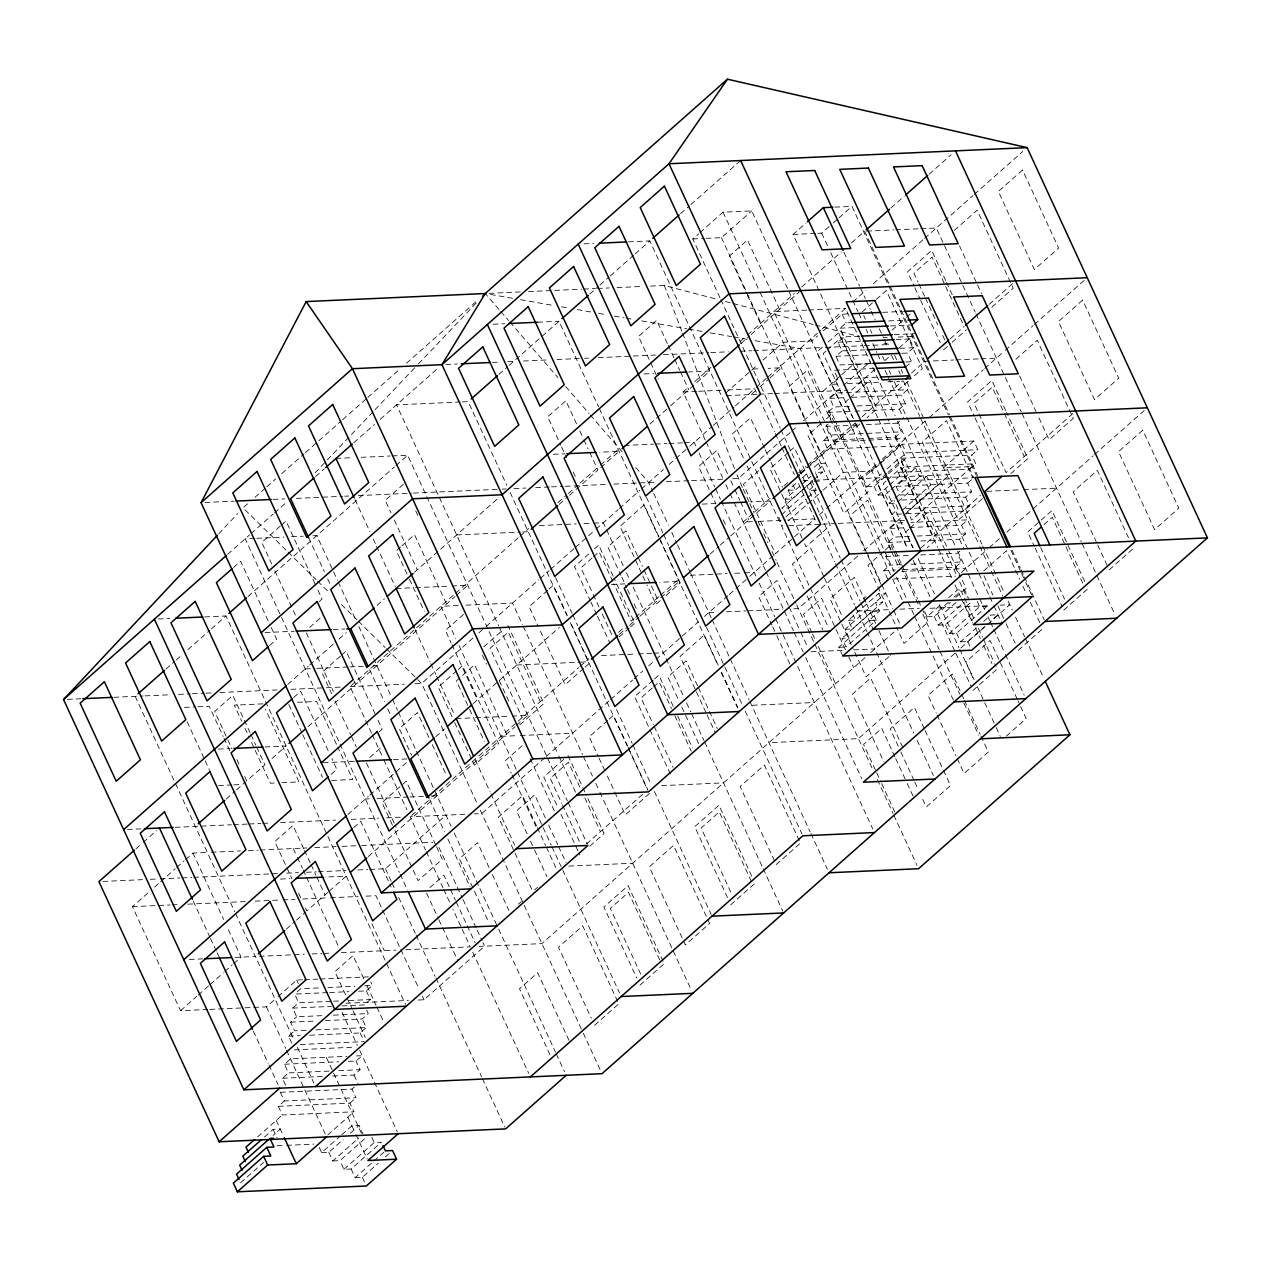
<?xml version="1.0" encoding="UTF-8"?>
<svg xmlns="http://www.w3.org/2000/svg" width="1271" height="1271" viewBox="0 0 1271 1271"><rect width="100%" height="100%" fill="white"/><g stroke="black" fill="none" stroke-linecap="round" stroke-linejoin="round"><path stroke-width="0.75" stroke-dasharray="5 3.75" d="M218.755 533.788L237.661 513.611M315.097 472.812L325.98 461.341M327.346 459.895L373.626 411.137M374.993 409.707L417.174 365.238M418.54 363.808L477.07 302.133M247.511 503.904L243.047 507.844L286.658 550.708M254.947 497.326L265.337 488.128M266.831 486.809L275.743 478.913M281.685 473.654L303.976 453.938M305.453 452.619L317.337 442.101M318.83 440.783L341.121 421.066M342.598 419.748L366.382 398.713M367.859 397.394L400.54 368.463M406.498 363.204L476.323 301.402M227.604 554.378L249.577 534.932M251.054 533.629L273.011 514.183M274.488 512.896L286.197 502.522M315.494 476.593L324.28 468.808M353.719 442.769L374.405 424.466M380.315 419.239L439.035 367.271M233.483 567.501L240.6 561.194L270.103 625.062M280.319 526.051L261.794 542.447L271.629 563.736M281.733 524.796L286.007 521.015L316.336 586.646M165.929 669.118L174.731 661.333M176.192 660.046L182.055 654.851M187.901 649.672L209.874 630.225M211.351 628.923L226 615.958L405.481 1004.424M247.972 596.528L394.455 466.886M395.916 465.599L407.626 455.225L546.784 756.372M498.931 374.421L507.733 366.636M509.194 365.349L559.002 321.277L598.514 406.799M589.76 294.046L598.546 286.261M600.007 284.974L608.793 277.189M610.271 275.902L633.705 255.153M635.166 253.866L649.815 240.902L809.548 586.582M680.573 213.671L689.359 205.902M690.836 204.599L740.628 160.527M403.415 484.315L385.24 500.393L391.007 512.849M719.958 297.764L692.79 238.964L698.557 233.864M700.003 232.593L723.056 212.178L751.717 210.891L787.941 289.295M706.152 238.36L721.435 237.677L751.717 210.891M269.547 645.557L276.665 639.249L270.93 626.825M319.228 601.58L322.071 599.054L317.162 588.425M309.695 627.413L323.676 615.053M400.524 547.038L396.33 550.756L408.658 577.431M401.922 545.815L414.489 534.678L446.55 604.059M877.705 417.635L793.072 234.452L806.036 222.965M287.707 684.449L308.218 666.306M309.679 665.003L333.129 644.27M338.976 639.075L346.3 632.593M377.074 605.377L384.398 598.895M414.473 572.268L499.138 497.342M293.585 697.588L300.703 691.281L328.569 751.59M340.421 656.138L321.897 672.534L331.731 693.807M341.835 654.883L346.109 651.102L375.628 714.953M817.889 233.34L821.717 233.165L831.806 224.236M833.252 222.965L837.573 219.136M839.019 217.849L851.983 206.379L948.325 414.854M135.838 848.933L141.748 843.706M143.226 842.403L156.508 830.646M371.466 733.002L350.049 686.674L454.049 594.637M455.526 593.335L518.504 537.601M519.966 536.298L528.752 528.529M558.048 502.601L566.85 494.816M568.312 493.513L577.098 485.744M580.021 483.155L599.07 466.298M600.532 464.995L619.581 448.155M705.278 440.084L683.051 391.976L688.914 386.797M694.776 381.602L710.886 367.351M740.183 341.422L746.045 336.227M747.507 334.94L794.375 293.458M801.699 286.976L841.259 251.976M851.506 242.904L864.693 231.227L889.398 284.688M891.05 207.904L904.237 196.227M929.149 174.191L951.121 154.744M226.159 799.094L234.976 791.277M236.454 789.974L245.271 782.173M271.978 758.549L286.102 746.045L264.813 746.998M308.154 726.519L455.018 596.56M456.432 595.305L467.744 585.295L452.254 585.995M559.161 504.396L567.978 496.58M569.456 495.293L597.91 470.095L588.87 450.538M600.738 467.601L619.104 451.348L599.737 452.222M649.974 424.021L669.086 407.101M670.564 405.799L709.917 370.973L688.628 371.942M740.802 343.647L749.62 335.846M751.097 334.543L799.332 291.853M207.856 1009.492L180.514 1010.715L132.438 906.652L148.675 892.29M154.585 887.063L159.018 883.138M160.496 881.836L175.255 868.76M176.733 867.458L184.12 860.912M185.598 859.609L192.97 853.079L207.3 852.428M463.518 614.401L445.358 630.48L451.11 642.919M725.503 393.279L757.214 365.222M762.981 360.106L783.174 342.249L811.819 340.962L817.587 335.862M472.939 638.074L421.67 683.448L413.933 683.798M478.802 632.894L484.664 627.715M486.126 626.412L538.856 579.751M540.334 578.448L549.12 570.679M550.581 569.376L574.015 548.627M575.477 547.34L594.526 530.484M595.988 529.197L617.96 509.75M619.422 508.448L639.933 490.304M641.394 489.001L663.367 469.555M669.229 464.376L688.278 447.519M689.74 446.232L711.855 426.659M713.333 425.34L734.003 407.054M735.48 405.751L754.672 388.751L756.34 392.326M756.15 387.464L766.397 378.377M767.859 377.09L820.589 330.412M822.067 329.125L845.501 308.376L895.102 415.744M852.825 301.894L866.012 290.233M873.336 283.751L923.127 239.679M924.605 238.376L972.935 195.607M974.396 194.304L1022.742 151.535M751.272 394.55L758.485 388.163M759.915 386.892L768.574 379.235M770.019 377.964L781.538 367.748L768.177 368.352M823.354 330.762L842.085 314.175L847.9 313.905M331.08 774.373L336.767 769.32L331.858 758.692M379.33 731.667L382.174 729.141L376.438 716.717M859.53 336.18L844.055 336.879L840.036 328.204L846.105 322.85L853.842 322.5M456.797 670.691L438.288 687.087L453.858 720.784M458.227 669.436L462.501 665.654L498.566 743.694L474.353 765.126L472.701 761.583M483.695 646.891L502.22 630.511M547.626 590.316L529.101 606.712L538.126 626.222M549.04 589.061L553.314 585.28L567.247 615.434M588.759 553.918L574.508 566.532L590.078 600.23M594.463 548.881L598.736 545.084L613.48 577.018M822.401 347.158L816.697 352.194L849.473 423.148M828.088 342.121L840.909 330.762L876.974 408.817L866.997 417.635M862.103 312.015L874.925 300.671M876.355 299.4L886.316 290.582L922.381 368.622L913.833 376.2M954.346 230.385L977.145 210.208L1013.209 288.263L991.841 307.169M592.111 557.985L580.926 567.883L592.429 592.779M593.509 556.746L599.086 551.805L613.067 582.039M825.912 351.082L823.115 353.56L852.698 417.587M827.31 349.843L841.275 337.482L873.336 406.863M865.233 349.859L842.006 350.907L838.002 342.233L844.055 336.879M369.797 757.5L383.778 745.124M870.921 363.538L839.956 364.936L835.953 356.261L842.006 350.907M822.893 391.325L840.195 376.009M841.64 374.738L853.175 364.539L870.365 363.76M892.099 330.095L905.063 318.608M906.509 317.337L910.83 313.508M837.907 378.965L831.854 384.319L839.591 383.969M347.825 814.536L368.32 796.377M369.797 795.09L394.693 773.054M396.155 771.751L406.418 762.679M435.715 736.751L444.5 728.966M473.162 703.594L559.24 627.429M790.197 432.537L738.26 478.5L730.475 478.849M791.674 431.219L797.616 425.96M803.558 420.717L842.133 386.559M843.61 385.256L870.333 361.615M849.298 406.323L833.808 407.022L829.804 398.347L835.857 392.993L907.478 389.768L901.425 395.138L849.171 397.489M353.688 827.659L360.805 821.352L391.134 886.983M758.739 470.683L743.376 484.283L775.437 553.663L814.79 518.838L787.686 520.046M851.554 390.038L874.607 369.623M884.711 360.694L890.463 355.594M899.121 347.936L912.085 336.45L896.818 337.149M896.071 339.627L909.623 339.007L913.261 335.798M830.964 419.319L827.755 412.392L833.808 407.022M788.513 452.333L770.004 468.729L802.779 539.682M789.942 451.078L794.216 447.297L830.281 525.352L806.068 546.784L803.606 541.462M820.653 423.894L807.832 435.238L843.896 513.293L868.125 491.861L835.333 420.908M826.357 418.858L832.06 413.806L834.523 419.128M848.535 399.237L845.676 401.747L854.7 421.273M849.949 397.966L869.904 380.315L888.747 421.114M901.759 353.306L907.573 353.036L913.627 347.682L909.623 339.007M866.361 424.593L897.342 423.195L901.346 431.87L829.725 435.079L825.705 426.421L828.136 424.276M905.524 367.081L911.577 361.711L907.573 353.036M870.254 447.201L827.675 449.124L823.656 440.449L829.725 435.079M180.514 1010.715L196.767 996.353M198.228 995.034L208.571 985.899M210.049 984.58L223.346 972.823M224.824 971.521L232.196 964.975M233.673 963.672L241.061 957.142L226.969 926.638M411.566 815.505L431.346 797.997M432.744 796.758L477.451 757.198M478.913 755.895L578.559 667.72M580.037 666.417L588.854 658.616M618.58 632.307L624.156 627.366M634.086 618.58L631.147 621.185L613.893 583.818M635.564 617.277L659.093 596.464M660.555 595.162L679.667 578.241M753.052 513.309L743.154 522.063L756.706 521.444M754.466 512.054L769.94 498.359M783.985 485.919L789.863 480.724M798.681 472.907L806.036 466.409M807.514 465.107L855.161 422.925M862.151 416.745L902.744 380.823M911.561 373.023L924.795 361.314L953.838 360.011M950.184 338.849L964.149 326.488M989.14 304.357L1014.147 282.241M799.999 473.606L808.642 465.964M810.088 464.678L827.675 449.124M286.261 929.165L295.079 921.364M296.556 920.061L305.374 912.26M327.839 892.385L306.851 910.957L305.199 907.399M329.253 891.13L346.205 876.132L324.915 877.085M368.256 856.606L515.12 726.631M516.534 725.376L527.846 715.382L512.356 716.081M619.263 634.467L628.081 626.667M629.558 625.364L638.376 617.563M639.853 616.26L658.013 600.182L643.221 568.169M660.841 597.688L679.207 581.435L659.84 582.293M710.092 554.108L718.909 546.292M720.371 544.989L729.204 537.188M730.666 535.885L770.019 501.06L750.668 501.934M800.905 473.733L858.02 423.179M519.76 724.947L543.972 703.514L507.907 625.459M583.691 668.371L565.166 684.751L538.936 628.001M585.105 667.1L589.379 663.319L570.536 622.52M619.12 637.009L629.097 628.176M630.511 626.921L634.785 623.14L614.306 578.798M660.253 600.611L655.979 604.392L646.971 584.867M665.956 595.559L680.207 582.96L659.713 538.602M859.879 423.942L852.762 430.249L850.299 424.927M908.145 381.236L898.168 390.054L894.069 381.189M943.575 349.875L950.692 343.567M952.122 342.312L966.373 329.697M800.841 491.273L792.198 498.931L788.179 490.256L796.838 482.599M802.605 477.499L808.372 472.399M814.139 467.299L818.46 463.47L825.626 463.152L815.537 472.081M818.46 463.47L822.464 472.145L815.299 472.462L819.318 481.137L812.153 481.455L781.872 508.241L789.037 507.923L785.033 499.249L810.977 476.291M802.287 490.002L812.376 481.074M813.821 479.803L822.464 472.145M854.859 411.169L899.375 409.167L905.445 403.813L901.425 395.138M781.601 514.691L803.447 495.166M809.214 490.066L814.981 484.966M522.222 745.712L505.461 760.551L511.212 773.006M369.623 869.428L385.431 868.728L445.962 815.14M785.875 516.916L806.068 499.058M807.498 497.787L816.157 490.129L812.153 481.455M897.342 423.195L899.757 421.051M788.497 520.808L821.654 491.464M823.084 490.193L843.277 472.335L871.922 471.048L879.135 464.662M868.188 438.447L895.292 437.224L901.346 431.87M544.766 757.786L481.788 813.535L474.242 813.869M546.228 756.499L609.222 700.75M610.684 699.447L632.656 680.017M634.118 678.714L642.919 670.929M648.766 665.75L654.629 660.57M656.09 659.268L698.573 621.678M704.436 616.483L727.87 595.749M729.332 594.447L748.381 577.606M749.842 576.303L772.609 556.158M819.175 514.946L825.038 509.766M826.5 508.464L876.307 464.392M882.169 459.196L927.576 419.017M929.037 417.714L983.246 369.75M984.707 368.463L1003.74 351.606M1005.218 350.319L1033.037 325.678M1034.499 324.391L1085.768 279.016M814.568 480.216L862.961 478.039L881.709 461.452M883.154 460.181L899.296 445.899L895.292 437.224M244.985 1007.824L266.465 1006.854L276.554 997.926M277.999 996.655L296.731 980.068L302.546 979.798M880.565 463.391L902.203 444.246L973.824 441.037L977.828 449.712L971.775 455.066L900.154 458.291L904.158 466.95L975.778 463.74L971.775 455.066M862.961 478.039L866.981 486.714L881.391 473.956M887.158 468.856L897.247 459.927L904.412 459.609L908.415 468.268L915.581 467.95L919.584 476.625L926.75 476.307L930.753 484.982L901.917 510.497M297.112 991.952L300.75 988.743L320.101 987.869M900.154 458.291L906.207 452.921L977.828 449.712M563.736 759.327L543.797 776.978L557.731 807.133M607.729 720.403L589.204 736.783L598.228 756.309M609.159 719.132L613.432 715.351L627.366 745.505M653.135 680.207L634.61 696.603L670.675 774.659M654.565 678.952L658.839 675.171L673.582 707.105M886.777 473.448L876.799 482.281L907.129 547.912M888.191 472.192L901.012 460.849L937.077 538.888L927.115 547.722M1015.879 359.2L1037.247 340.294L1068.387 407.689M866.981 486.714L874.13 486.396L905.969 458.37L889.573 422.893M652.214 688.072L641.029 697.954L653.358 724.645M653.612 686.833L659.204 681.892L671.533 708.567M886.014 481.169L883.218 483.631L912.8 547.674M887.412 479.93L901.377 467.553L933.438 536.934M321.817 1015.672L296.651 1016.8L292.648 1008.125L298.701 1002.771L331.604 1001.294M898.104 472.319L969.725 469.094L973.729 477.769L902.108 480.978L898.104 472.319L904.158 466.95M429.916 887.571L443.881 875.211L449.632 887.666M874.13 486.396L878.15 495.07L888.238 486.142M889.684 484.855L908.415 468.268M878.15 495.07L885.299 494.737L889.636 490.924M891.066 489.637L915.581 467.95M306.216 1030.304L294.602 1030.829L290.598 1022.154L296.651 1016.8M896.055 486.348L967.676 483.123L971.68 491.798L900.059 495.023L896.055 486.348L902.108 480.978M885.299 494.737L889.319 503.411L919.584 476.625M291.758 1043.126L288.549 1036.183L294.602 1030.829M897.914 501.823L926.75 476.307M973.824 441.037L943.543 467.823L972.204 466.536L911.657 520.109L907.653 511.45L937.919 484.648M358.581 991.221L366.318 990.872L372.371 985.518L370.767 982.054M857.718 556.047L798.363 608.571L790.578 608.92M863.66 550.788L902.235 516.646M903.729 515.327L949.723 474.623L860.197 478.643M329.11 1071.088L288.453 1072.915L284.45 1064.24L290.503 1058.886L347.047 1056.344M909.401 536.41L893.91 537.109L889.907 528.434L895.96 523.08L903.506 522.731M366.318 990.872L370.322 999.546L364.269 1004.9L341.041 1005.949M969.725 469.094L975.778 463.74M285.61 1085.212L282.4 1078.269L288.453 1072.915M891.066 549.406L887.857 542.463L893.91 537.109M883.615 551.455L867.95 565.325L876.958 584.835M885.045 550.2L892.163 543.893L894.625 549.215M908.638 529.308L905.778 531.834L913.166 547.801M910.052 528.053L930.007 510.402L948.039 549.422M325.44 1020.581L362.219 1018.929L368.272 1013.575L366.668 1010.111M967.676 483.123L972.522 478.833M280.351 1092.313L351.988 1089.088L355.991 1097.763L284.37 1100.972L280.351 1092.313L282.782 1090.168M901.441 564.642L889.827 565.166L885.808 556.491L888.238 554.347M309.838 1035.23L360.17 1032.958L366.223 1027.603L362.219 1018.929M901.743 500.027L965.626 497.152L971.68 491.798M278.317 1106.342L349.938 1103.117L353.942 1111.791L282.321 1115.001L278.317 1106.342L284.37 1100.972M887.778 579.195L883.774 570.52L889.827 565.166M518.441 904.189L521.38 901.6M534.614 889.875L537.554 887.285M586.471 843.992L643.078 793.898M863.2 599.086L866.139 596.48M920.855 548.071L980.497 495.293M1072.772 413.615L1006.092 472.637L974.031 403.257L992.206 387.194L1024.251 456.559M965.626 497.152L969.63 505.826L963.577 511.18L903.57 513.881M257.52 1136.957L282.321 1115.001M589.839 846.2L604.075 833.585L586.042 794.566M649.481 793.406L625.268 814.838L606.426 774.039M982.483 498.709L958.27 520.141L922.206 442.086L946.434 420.653L972.649 477.419M1010.81 473.654L1027.905 458.529L1006.584 412.408M264.463 1137.021L273.106 1129.363L280.271 1129.045L273.058 1135.416M878.563 593.541L882.567 602.216L852.301 629.018L848.297 620.343L878.563 593.541L885.728 593.223L845.136 629.336L849.139 638.01L841.974 638.328L845.993 647.003L876.259 620.216L872.256 611.542L841.974 638.328M418.175 1000.039L424.037 999.769L484.585 946.18L482.932 942.605M348.333 1061.364L356.071 1061.031L362.14 1055.661L356.484 1055.915M909.273 527.56L961.543 525.209L967.596 519.855L911.037 522.397M332.732 1076.013L354.037 1075.059L360.09 1069.689L356.071 1061.031M920.776 540.985L959.494 539.238L965.547 533.884L961.543 525.209M842.832 655.995L838.828 647.32L879.421 611.208L875.401 602.549L882.567 602.216M240.537 1182.808L263.59 1162.393M351.988 1089.088L354.402 1086.943M920.665 554.934L957.444 553.266L959.859 551.121M349.938 1103.117L355.991 1097.763M903.125 569.646L955.395 567.295L961.448 561.941L957.444 553.266M864.995 657.663L541.891 943.606L479.215 946.434M870.651 652.659L895.404 630.766M961.321 572.427L987.678 549.104M989.14 547.801L999.403 538.729M1006.727 532.247L1031.623 510.211M1033.085 508.908L1093.139 455.765M1094.617 454.462L1144.408 410.39M327.711 1135.003L353.942 1111.791M319.212 1147.411L321.627 1152.606L340.358 1136.02M341.804 1134.749L351.892 1125.82L359.058 1125.486L363.061 1134.161M924.668 611.589L927.083 616.8L941.493 604.043M948.706 597.656L957.349 589.998L964.514 589.68L968.518 598.355M948.309 602.279L936.902 612.352L954.934 651.388M953.997 597.227L961.13 590.92L974.237 619.311M983.738 570.917L1006.537 550.74L1014.735 568.471M321.627 1152.606L328.792 1152.289L343.202 1139.531M350.415 1133.144L359.058 1125.486M888.953 656.678L866.171 676.855L853.874 650.244M927.083 616.8L934.249 616.467L950.39 602.311M955.871 597.338L966.071 588.441L948.849 551.201M955.903 602.581L943.32 613.718L958.938 647.511M1043.92 524.685L1052.309 517.265L1084.354 586.646M328.792 1152.289L332.795 1160.963L358.74 1137.99M934.249 616.467L938.252 625.141L964.196 602.184M332.795 1160.963L339.961 1160.63L365.905 1137.672M938.252 625.141L945.417 624.824L971.362 601.866M343.964 1169.304L374.23 1142.518L381.395 1142.2L351.13 1168.986L343.964 1169.304L339.961 1160.63M945.417 624.824L949.421 633.498L979.687 606.712L986.852 606.378L989.251 611.589M949.421 633.498L956.586 633.18L986.852 606.378M351.13 1168.986L355.133 1177.661L372.435 1162.345M373.865 1161.074L383.969 1152.146M956.586 633.18L960.59 641.839L976.446 627.81M983.659 621.44L990.856 615.053L998.021 614.735L990.808 621.106M355.133 1177.661L362.299 1177.327L378.154 1163.299M385.351 1156.928L389.689 1153.099M960.59 641.839L967.755 641.521L985.057 626.206M954.918 653.294L858.465 738.658L768.939 742.677M960.86 648.035L986.089 625.713M987.567 624.395L1009.825 604.694L1000.102 605.139M594.558 1025.284L618.77 1003.852L582.706 925.812L558.493 947.245L591.285 1018.198M639.964 985.104L664.177 963.672L628.128 885.617L603.9 907.049L636.692 978.003M730.777 904.73L755.006 883.297M776.2 864.55L800.412 843.118L764.348 765.063L740.135 786.495L775.374 862.771M972.966 690.407L997.179 668.975L994.732 663.653M1018.373 650.228L1042.601 628.795M1063.779 610.032L1088.008 588.6M1109.202 569.853L1133.414 548.421M1006.235 736.179L1026.174 718.528L1017.976 700.798M834.793 207.141L851.983 206.379M583.993 243.857L593.668 243.428M628.525 241.855L649.815 240.902M692.79 238.964L704.245 238.455M793.072 234.452L815.982 233.419M866.631 231.147L893.735 229.924M895.658 229.844L918.901 228.796M920.824 228.701L936.314 228.017L975.175 312.11M489.176 293.347L520.649 291.933M528.529 291.567L581.657 289.184M583.627 289.089L595.432 288.565M597.402 288.469L609.206 287.945M617.071 287.596L642.649 286.436M650.53 286.086L664.304 285.467L717.765 299.479M493.18 324.232L504.794 323.708M537.697 322.23L559.002 321.277M806.783 310.124L773.864 311.602L894.085 571.759M808.721 310.045L845.501 308.376M882.741 312.348L902.108 311.474M888.683 320.928L906.112 320.149M840.036 328.204L855.526 327.505M890.367 325.948L911.672 324.979M894.387 334.607L915.676 333.653M887.269 337.578L883.44 337.736L879.325 328.839M838.002 342.233L861.23 341.184M445.835 364.507L457.449 363.983M492.29 362.41L500.043 362.06M507.78 361.711L513.579 361.457M523.445 361.012L549.072 359.852M556.952 359.502L582.579 358.358M584.549 358.263L588.505 358.088M598.355 357.644L655.518 355.07M663.414 354.72L708.741 352.671M710.727 352.591L728.458 351.797M740.072 351.273L751.685 350.748M753.624 350.653L823.449 347.523M825.387 347.428L862.374 345.76M864.312 345.68L889.621 344.536L883.885 343.043M900.075 348.302L913.627 347.682M835.953 356.261L866.917 354.879M905.778 361.981L911.577 361.711M644.095 373.944L653.787 373.499M752.893 369.051L760.535 368.701M955.776 359.915L979.004 358.867M980.942 358.787L996.416 358.088M874.559 368.463L833.903 370.29L837.112 377.233M845.644 378.615L876.625 377.233M847.344 383.635L880.247 382.142M887.984 381.793L899.614 381.284M460.436 401.986L396.552 404.861L438.543 495.738M462.374 401.906L468.173 401.636L506.875 485.395M683.051 391.976L696.603 391.373M698.542 391.277L725.646 390.054M727.584 389.975L754.672 388.751M726.44 395.662L757.087 394.28M759.009 394.201L772.561 393.581M774.5 393.502L847.725 390.213M829.804 398.347L847.233 397.569M857.035 405.989L905.445 403.813M827.755 412.392L852.92 411.248M825.705 426.421L858.624 424.927M336.005 458.45L353.433 457.655M361.171 457.306L390.213 456.003M392.151 455.924L407.626 455.225M624.442 445.47L653.485 444.167M655.423 444.072L667.037 443.547M668.975 443.468L682.511 442.864M684.449 442.769L694.141 442.34L695.777 445.899M823.656 440.449L866.25 438.527M553.282 454.303L564.896 453.779M833.983 441.688L866.886 440.211M868.824 440.116L905.603 438.463M872.192 447.122L899.296 445.899M204.965 502.474L234.15 501.171M273.074 499.424L284.752 498.899M296.397 498.375L342.868 496.278M344.806 496.198L348.667 496.024M358.343 495.579L411.502 493.196M413.472 493.1L500.218 489.208M502.188 489.113L506.128 488.938M514.008 488.588L525.844 488.048M535.695 487.603L549.501 486.984M551.471 486.888L563.291 486.364M565.277 486.269L606.14 484.442M613.877 484.092L656.503 482.17M666.242 481.741L689.597 480.676M691.551 480.597L722.691 479.199M802.954 480.74L812.63 480.311M788.179 490.256L795.344 489.939L792.945 484.728M816.157 490.129L808.992 490.447L840.226 558.048M785.033 499.249L792.198 498.931M702.275 504.11L715.827 503.491M986.836 491.305L1021.677 489.732M1023.616 489.653L1056.519 488.175M889.319 503.411L896.484 503.094M905.762 508.702L969.63 505.826M254.867 538.38L245.192 538.809L339.198 742.264M256.806 538.3L283.91 537.077M291.647 536.727L303.261 536.203M312.936 535.774L316.813 535.599L337.403 580.148M539.428 525.574L576.208 523.922M583.961 523.573L591.698 523.223M593.636 523.144L603.312 522.715L623.155 565.659M901.632 513.977L891.956 514.405L898.009 509.051L894.006 500.377M456.654 534.948L520.538 532.072M522.476 531.977L528.275 531.723M758.644 521.364L785.748 520.141M788.671 525.654L820.415 524.224M822.401 524.129L836.286 523.509M838.256 523.414L907.685 520.3M889.907 528.434L907.335 527.656M917.154 536.06L965.547 533.884M887.857 542.463L913.023 541.335M885.808 556.491L910.973 555.363M911.116 564.213L961.448 561.941M396.107 588.521L413.536 587.742M415.474 587.647L450.315 586.09M690.36 575.286L727.139 573.634M734.876 573.285L742.629 572.935M744.552 572.856L754.243 572.411M883.774 570.52L895.388 569.996M611.446 584.469L624.998 583.866M901.822 571.41L965.706 568.534M893.577 578.941L955.522 576.144M158.239 619.009L169.853 618.484M204.695 616.928L226 615.958M458.291 605.52L440.878 606.299L455.685 638.376M466.044 605.171L512.499 603.074L522.413 624.554M265.067 632.561L294.252 631.242M333.177 629.495L344.87 628.97M708.837 612.606L716.622 612.257M726.345 611.812L745.807 610.938M747.761 610.843L782.793 609.27M857.258 611.081L892.099 609.524M899.836 609.174L919.203 608.301M930.022 608.285L990.363 605.568M872.256 611.542L879.421 611.208M848.297 620.343L855.447 620.01L853.048 614.814M869.094 620.534L876.259 620.216M845.136 629.336L852.301 629.018M305.294 668.896L314.97 668.467M316.908 668.371L347.873 666.973M349.811 666.894L363.363 666.29M373.039 665.845L376.915 665.67M601.469 655.566L636.31 654.009M638.249 653.914L651.801 653.31M653.739 653.215L663.414 652.786M838.828 647.32L845.993 647.003M516.757 665.019L578.702 662.239M580.64 662.143L588.394 661.794M811.009 651.785L843.912 650.307M853.588 649.878L874.893 648.909L867.68 633.308M67.427 699.384L80.979 698.78M113.882 697.302L143.067 695.984M145.037 695.888L170.664 694.744M178.544 694.379L190.38 693.855M192.35 693.759L204.17 693.235M206.14 693.14L212.05 692.886M219.947 692.52L277.11 689.946M290.916 689.327L324.423 687.818M326.393 687.738L340.199 687.118M350.049 686.674L404.257 684.227M184.406 707.407L195.861 706.883M197.768 706.803L209.222 706.279L223.156 736.433M262.954 703.864L234.293 705.151L241.681 721.118M297.573 702.307L316.67 701.449L337.165 745.791M456.21 718.608L473.638 717.813M475.576 717.734L510.418 716.161M752.4 705.278L814.346 702.498M218.342 749.096L229.956 748.571M500.981 736.386L518.393 735.591M520.332 735.512L572.601 733.16M323.215 762.727L354.355 761.329M393.295 759.581L406.911 758.962M218.548 785.542L231.926 784.938M233.832 784.843L241.474 784.509M274.186 783.031L270.358 783.206L249.879 738.864M281.828 782.682L299.019 781.919L265.401 709.186M331.715 780.442L352.734 779.504L337.975 747.57M365.397 798.966L369.273 798.808M377.01 798.458L407.991 797.06M409.929 796.965L423.465 796.361M431.219 796.011L437.017 795.757M661.571 785.653L723.533 782.872M127.418 829.47L140.62 828.883M175.096 827.326L231.433 824.784M233.403 824.704L247.146 824.085M249.116 823.989L260.905 823.465M262.859 823.37L270.723 823.02M280.541 822.575L335.528 820.113M351.241 819.398L378.742 818.159M386.591 817.809L400.333 817.189M464.821 814.298L410.152 816.745L425.499 849.949M211.208 852.253L240.505 850.935M248.322 850.585L258.092 850.156M260.047 850.061L306.931 847.948M314.747 847.598L336.227 846.629M342.09 846.375L359.661 845.58M361.615 845.485L432.918 842.292M102.872 881.438L142.384 879.659M150.296 879.294L158.192 878.944M160.178 878.849L179.926 877.959M181.912 877.88L191.794 877.435M193.764 877.34L278.73 873.527M286.626 873.161L298.478 872.637M306.39 872.271L316.272 871.827M318.243 871.747L345.903 870.492M357.755 869.968L367.637 869.523M280.383 879.087L290.058 878.642M568.82 866.107L632.704 863.231M132.438 906.652L170.044 904.968M172.03 904.873L179.942 904.523M187.87 904.158L245.287 901.584M255.185 901.139L280.923 899.979M282.909 899.884L294.777 899.36M302.705 898.994L328.442 897.834M330.412 897.755L358.136 896.5M366.064 896.15L375.962 895.705L381.761 908.257M189.411 959.462L202.613 958.874M235.199 957.397L255.392 956.491M259.3 956.316L304.214 954.299M312.031 953.949L321.801 953.504M323.755 953.425L331.572 953.075M341.343 952.63L396.028 950.168M405.799 949.723L470.27 946.831L452.857 909.146M304.484 979.719L318.036 979.115M319.974 979.02L368.368 976.843M327.854 987.519L354.943 986.296M364.634 985.867L372.371 985.518M327.6 992.619L294.697 994.097L298.701 1002.771M329.539 992.524L348.889 991.65M333.542 1001.198L339.357 1000.944M349.032 1000.499L370.322 999.546M209.81 1009.396L243.031 1007.903M345.903 1003.28L408.42 1000.468M292.648 1008.125L331.366 1006.378M333.431 1015.148L368.272 1013.575M290.598 1022.154L315.764 1021.026M315.891 1029.875L366.223 1027.603M288.549 1036.183L300.163 1035.658M300.306 1044.508L364.173 1041.632M294.236 1049.862L354.259 1047.161M284.45 1064.24L338.658 1061.809M338.785 1070.659L360.09 1069.689M282.4 1078.269L323.056 1076.442M276.967 1145.759L284.704 1145.409M286.642 1145.33L313.746 1144.107M512.61 298.304L485.236 293.522L499.503 310.013M520.443 299.67L553.679 305.485M561.512 306.851L569.329 308.218M577.145 309.584L590.84 311.983M598.657 313.349L606.489 314.715M614.306 316.082L624.077 317.798M626.047 318.131L633.864 319.498M641.68 320.88L686.658 328.744M688.612 329.078L702.307 331.477M710.124 332.843L731.635 336.608M733.605 336.942L747.284 339.341M755.117 340.707L800.095 348.572L893.132 549.93M725.407 301.481L731.127 302.991M733.049 303.483L813.233 324.518M815.156 325.011L859.069 336.529M288.056 552.091L316.193 579.751M317.591 581.133L328.855 592.191M341.502 604.631L356.976 619.851M358.39 621.233L385.113 647.495M386.511 648.877L421.67 683.448L476.975 803.129M500.806 311.522L508.591 320.514M509.893 322.024L557.905 377.519M565.69 386.527L589.045 413.52M590.332 415.013L622.774 452.524M635.754 467.521L648.718 482.519L652.833 491.432M1069.213 409.469L1073.312 418.334L1049.083 439.766L1037.613 414.934M1128.489 537.776L1097.35 470.365L1073.137 491.798L1096.905 543.241M959.478 245.827L976.684 283.083M977.51 284.863L981.609 293.728M1019.58 375.914L1036.802 413.154M1097.715 545.021L1107.549 566.294M976.001 313.905L1021.233 411.772M1022.059 413.568L1081.335 541.859M1082.161 543.638L1115.032 614.783M945.672 280.557L931.738 250.403L907.51 271.835L914.071 286.023M946.482 282.321L952.217 294.745M1005.774 410.628L991.841 380.474L967.612 401.906L974.174 416.094M1084.719 581.514L1051.943 510.561L1027.731 531.993L1034.276 546.18M962.512 322.929L932.088 257.107L913.928 273.186L918.043 282.083M918.869 283.862L924.621 296.302M925.431 298.081L937.76 324.772M942.701 335.449L945.163 340.787M1040.711 547.579L1064.558 599.165M914.882 287.786L919.807 298.431M920.633 300.21L940.302 342.773M975 417.873L1000.404 472.86M1035.102 547.944L1062.143 606.489M890.208 286.468L949.501 414.775M950.327 416.554L977.494 475.354M1012.066 550.2L1020.311 568.01M1021.121 569.789L1023.6 575.143M1024.426 576.923L1044.19 619.692M949.151 416.634L976.319 475.449M1010.89 550.279L1020.772 571.664M1021.598 573.443L1024.887 580.577M1025.713 582.356L1032.306 596.607M1015.545 570.25L1019.644 579.115M1022.917 586.217L1026.205 593.319M1030.304 602.184L1040.139 623.473M894.562 355.229L897.024 360.583M901.155 369.496L902.791 373.054M906.906 381.967L924.208 419.382M925.018 421.162L981.832 544.115M982.658 545.895L1004.074 592.222M1008.189 601.135L1012.304 610.048M1015.593 617.166L1024.648 636.771M1025.475 638.55L1043.586 677.761M843.928 252.214L859.561 286.07M860.388 287.85L865.329 298.542M866.155 300.321L870.27 309.234M871.096 311.014L875.211 319.927M884.251 339.484L887.444 346.411M891.464 355.086L893.863 360.297M898.676 370.703L900.265 374.167M903.474 381.109L919.775 416.38M920.601 418.159L979.067 544.687M979.877 546.466L990.538 569.519M991.364 571.299L1002.835 596.131M863.74 315.558L865.376 319.116M870.301 329.745L871.938 333.304M882.598 356.357L884.235 359.9M889.144 370.544L890.796 374.103M983.961 575.715L992.969 595.225M997.894 605.87L1005.266 621.837M1006.076 623.616L1015.1 643.126M821.717 233.165L827.485 245.637M830.773 252.77L857.941 311.57M858.767 313.349L861.23 318.703M866.171 329.396L867.823 332.954M872.764 343.647L876.879 352.56M877.705 354.339L880.994 361.457M885.124 370.385L887.603 375.739M888.413 377.535L978.225 571.886M979.051 573.666L988.949 595.098M989.775 596.877L993.08 604.027M993.906 605.806L1002.025 623.41M899.375 409.167L903.395 417.841M959.494 539.238L963.497 547.912M897.596 421.114L955.22 545.831M957.698 551.201L967.358 572.125M968.184 573.904L978.94 597.179M979.766 598.959L984.723 609.699M988.028 616.864L989.68 620.439M990.506 622.218L993.001 627.588M993.827 629.383L1004.567 652.643M1005.393 654.438L1024.204 695.158M977.288 601.501L979.687 606.712M842.085 314.175L846.105 322.85M902.203 444.246L906.207 452.921M1017.15 699.018L990.109 640.473L965.896 661.905L974.094 679.651M955.395 567.295L959.398 575.97M931.77 521.46L956.364 574.683M959.637 581.768L967.024 597.735M978.336 628.176L982.435 637.041M983.246 638.82L993.906 661.873M963.958 602.978L972.172 620.772M975.461 627.874L980.386 638.55M983.675 645.668L991.904 663.462M878.515 419.398L937.664 547.404M938.491 549.199L951.693 577.765M954.95 584.803L960.558 596.941M961.353 598.673L972.585 622.965M967.755 641.521L970.949 648.464M855.51 423.036L881.74 479.803M918.075 558.446L934.471 593.922M939.396 604.567L941.843 609.873M977.367 686.753L983.929 700.941M984.739 702.704L995.4 725.773M996.21 727.536L1000.309 736.417M959.764 649.29L973.729 679.524M788.767 291.075L848.154 419.605M848.98 421.384L907.446 547.912M913.182 560.32L931.214 599.356M955.76 653.151L971.33 686.864M895.435 550.979L901.171 563.403M901.997 565.182L917.567 598.879M918.393 600.659L928.227 621.932L904.015 643.364L896.627 627.397M963.736 698.796L952.265 673.964L928.052 695.396L936.25 713.142M964.562 700.575L980.132 734.273M980.958 736.052L988.33 752.019L964.117 773.451L956.729 757.484M893.958 551.709L919.473 606.95M922.762 614.068L939.237 649.703M940.063 651.499L959.827 694.252M963.942 703.165L978.749 735.242M779.552 309.361L747.491 239.981L729.332 256.059L746.585 293.41M839.654 439.432L807.593 370.068L789.434 386.13L821.495 455.511M890.717 549.946L867.696 500.139L849.536 516.217L881.597 585.597M891.543 551.725L898.931 567.74M896.548 577.113L907.256 600.277M908.082 602.057L913.849 614.529M914.659 616.308L953.361 700.067M723.056 212.178L759.295 290.582M760.106 292.362L818.572 418.874M819.398 420.653L880.326 552.52M881.153 554.299L891.845 577.463M892.671 579.242L903.379 602.406M721.435 237.677L806.084 420.844M806.894 422.623L866.044 550.629M866.87 552.424L880.898 582.769M881.724 584.549L892.941 608.841M893.735 610.573L900.948 626.174M747.412 295.19L761.377 325.44M877.784 586.614L888.429 609.667M889.255 611.446L895.817 625.634M937.061 714.906L955.919 755.705M865.789 602.216L854.319 577.384L830.106 598.816L853.048 648.48M866.615 603.979L875.624 623.489M878.912 630.591L890.383 655.423M924.255 728.744L914.421 707.454L890.208 728.887L900.043 750.176M925.081 730.523L950.486 785.51L926.273 806.942L921.348 796.297M720.784 299.543L780.124 427.962M780.95 429.741L808.165 488.668M841.052 559.828L860.022 600.897M860.848 602.676L873.098 629.209M759.645 399.491L774.516 431.695M775.358 433.49L781.141 446.01M781.967 447.805L794.375 474.655M798.506 483.6L816.443 522.413M819.747 529.578L834.634 561.782M835.46 563.577L854.477 604.726M855.304 606.521L866.87 631.576M876.545 652.5L913.754 733.017M917.058 740.183L933.391 775.517M764.427 448.091L750.462 417.857L732.287 433.919L743.805 458.831M765.253 449.87L770.178 460.547M771.004 462.326L782.507 487.222M823.719 576.399L810.564 547.928L792.405 564.006L803.908 588.902M824.529 578.178L842.625 617.309M902.728 747.38L870.667 678.015L852.507 694.093L883.742 761.679M900.869 751.955L913.976 780.33M914.802 782.11L918.075 789.196M845.485 649.878L821.638 598.291L803.479 614.37L811.692 632.148M848.774 656.996L853.699 667.672M894.895 756.833L881.74 728.362L863.581 744.441L875.91 771.132M895.721 758.612L906.414 781.729M907.224 783.508L913.801 797.743M778.726 517.249L782.729 525.908M810.374 588.378L828.485 627.572M747.094 465.949L764.348 503.3M807.196 596.02L822.814 629.828M812.519 633.927L814.981 639.265M818.27 646.383L835.54 683.734M876.736 772.911L880.851 781.808M881.661 783.587L894.816 812.042M742.375 487.397L735.432 471.144M743.201 489.192L748.953 501.664M749.779 503.443L753.894 512.356M758.009 521.253L760.487 526.607M763.776 533.741L767.891 542.638M772.021 551.55L776.136 560.463M776.946 562.243L795.884 603.232M796.71 605.012L814.012 642.427M814.822 644.206L872.462 768.939M877.403 779.631L893.052 813.488M893.863 815.283L916.931 865.17M667.354 343.488L656.678 320.356L638.503 336.434L658.235 379.123M668.181 345.251L673.932 357.707M674.758 359.486L679.683 370.163M680.509 371.942L688.723 389.736M727.457 473.559L716.78 450.427L698.621 466.505L715.875 503.872M730.746 480.676L734.034 487.794M734.86 489.573L739.786 500.25M740.612 502.013L748.826 519.807M788.385 605.425L776.883 580.513L758.723 596.592L771.862 625.046M789.212 607.204L799.904 630.321M800.714 632.1L807.292 646.335M706.104 441.863L722.579 477.515M725.868 484.632L729.157 491.766M729.983 493.545L733.272 500.679M734.098 502.458L765.396 570.171M766.206 571.95L783.508 609.365M784.334 611.144L793.39 630.75M794.2 632.529L803.256 652.134M805.735 657.488L861.722 778.646M699.066 453.032L714.715 486.888M715.541 488.668L720.482 499.36M721.308 501.139L755.88 575.985M759.184 583.103L774.817 616.959M775.644 618.739L872.796 829.01M723.278 519.871L726.567 526.988M772.689 626.825L775.977 633.943M776.803 635.722L790.769 665.956M653.659 493.212L668.482 525.288M671.771 532.422L676.712 543.114M677.538 544.894L689.899 571.616M690.709 573.396L711.299 617.944M712.125 619.724L729.411 657.155M730.237 658.934L749.175 699.908M750.001 701.703L810.104 831.774M810.93 833.554L827.389 869.189M646.383 497.231L662.858 532.867M663.669 534.646L668.61 545.338M706.485 627.318L741.899 703.927M745.187 711.061L802.001 834.014M658.886 536.839L644.143 504.905L619.914 526.337L642.046 574.238M718.179 665.146L704.245 634.992L680.033 656.424L695.602 690.121M721.451 672.232L737.847 707.709M599.34 408.579L658.616 536.886M659.442 538.666L717.908 665.178M721.197 672.311L737.657 707.947M576.541 423.847L565.849 400.73L547.69 416.809L560.845 445.263M579.83 430.964L583.119 438.082M583.929 439.861L588.044 448.758M637.47 555.713L625.952 530.801L607.792 546.88L620.947 575.35M638.28 557.492L642.395 566.389M697.572 685.784L686.07 660.888L667.895 676.966L678.587 700.083M698.399 687.563L717.305 728.49M642.872 576.001L646.145 583.103M696.413 691.901L706.247 713.174M707.073 714.953L715.271 732.7M626.46 572.808L628.954 578.178M633.085 587.123L683.258 695.73M686.578 702.895L690.709 711.839M691.535 713.635L703.927 740.469M704.77 742.264L762.393 866.965M763.22 868.76L782.825 911.212M561.671 447.042L566.596 457.719M573.173 471.938L576.462 479.056M621.773 577.113L626.698 587.79M627.524 589.569L629.987 594.907M634.102 603.804L636.564 609.143M681.876 707.2L699.129 744.552M677.681 715.97L692.441 747.904M751.717 876.196L718.941 805.258L694.729 826.69L727.505 897.628M674.822 715.684L691.249 751.256M751.352 881.343L719.307 811.962L701.147 828.041L731.556 893.863M593.255 594.558L599.006 607.014M602.295 614.131L612.987 637.248M654.184 726.424L673.09 767.334M590.904 601.993L596.639 614.417M597.465 616.197L609.762 642.792M555.57 577.606L572.029 613.242M572.856 615.021L577.797 625.713M616.499 709.472L632.132 743.328M632.958 745.108L651.07 784.302M654.374 791.436L711.188 914.389M628.176 747.284L647.845 789.863M706.311 916.391L673.535 845.437L649.306 866.87L685.371 944.909L709.599 923.477L707.137 918.17M510.164 492.513L566.977 615.466M570.266 622.599L647.67 790.101M599.038 758.072L605.6 772.26M523.239 626.349L582.531 754.624M583.357 756.42L592.445 776.104M595.749 783.27L599.054 790.419M599.88 792.214L691.202 989.855M568.01 755.546L581.943 785.7M582.769 787.464L585.232 792.786M540.334 701.56L508.273 632.18L490.113 648.258L522.174 717.622M579.894 787.162L568.375 762.25L550.216 778.329L561.718 803.24M584.819 797.838L600.436 831.631M659.713 959.939L628.478 892.337L610.318 908.415L641.553 976.001M439.369 497.517L498.645 625.825M499.471 627.604L557.937 754.116M558.747 755.895L576.049 793.326M547.594 758.152L567.359 800.905M568.185 802.7L587.123 843.674M562.545 805.02L580.625 844.151M499.265 680.605L509.099 701.878M561.004 814.218L579.862 855.018M415.744 511.006L418.207 516.344M482.424 655.312L486.523 664.209M530.198 758.708L554.855 812.074M506.652 734.13L474.591 664.765L456.432 680.827L468.761 707.518M545.386 817.968L534.694 794.836L516.534 810.914L527.227 834.03M548.675 825.086L557.715 844.643M558.541 846.422L565.929 862.437M458.99 645.509L516.614 770.242M517.44 772.021L551.201 845.072M552.027 846.851L561.083 866.457M562.735 870.015L619.533 992.969M536.537 825.88L522.603 795.725L498.391 817.158L533.629 893.434M537.363 827.659L545.561 845.39M546.371 847.169L556.205 868.458M394.28 519.966L417.301 569.773M451.92 644.699L477.403 699.844M512.038 774.786L535.869 826.372M409.484 579.211L424.276 611.24M469.587 709.297L484.378 741.311M530.515 841.148L533.804 848.265M534.614 850.045L546.943 876.736M355.022 499.598L369.909 531.818M373.213 538.968L375.692 544.338M376.518 546.133L395.313 586.789M415.124 629.685L430.011 661.889M430.837 663.684L435.794 674.424M436.62 676.204L454.621 715.128M475.227 759.756L490.113 791.976M490.94 793.755L514.723 845.215M454.668 722.564L471.891 759.804M480.184 810.056L582.404 1031.289M583.23 1033.085L600.389 1070.214M428.963 737.45L417.46 712.554L399.285 728.617L411.613 755.308M432.251 744.568L446.216 774.802M489.065 867.537L477.562 842.625L459.403 858.703L488.985 922.746M492.354 874.655L508.797 910.227M568.9 1040.298L537.665 972.712L519.505 988.774L549.914 1054.596M338.213 581.927L355.515 619.342M358.803 626.476L391.738 697.747M392.564 699.527L397.505 710.219M398.331 711.998L415.617 749.429M416.443 751.209L451.014 826.039M454.208 832.966L497.835 927.401M498.661 929.18L555.475 1052.134M556.301 1053.913L564.531 1071.739M308.71 537.84L324.359 571.696M327.648 578.813L330.11 584.167M369.639 669.69L384.462 701.767M387.75 708.9L391.039 716.018M429.741 799.777L444.564 831.854M447.853 838.971L470.095 887.079M438.988 847.503L462.199 897.739M463.025 899.534L476.291 928.243M477.133 930.038L482.106 940.81M435.731 845.024L406.227 781.172L381.999 802.605L392.66 825.657M436.541 846.804L442.292 859.228L418.064 880.66L393.486 827.437M354.085 680.875L355.721 684.434M450.458 889.446L455.383 900.106M456.21 901.886L475.116 942.812M372.276 734.781L382.984 757.945M383.81 759.724L406.863 809.627M426.325 851.745L442.912 887.619M443.738 889.414L449.537 901.981M472.733 952.17L528.72 1073.344M306.327 632.91L333.447 691.615M366.429 762.981L396.028 827.024M426.532 893.068L438.05 917.964M438.876 919.743L457.767 960.654M274.901 570.822L296.222 616.943M335.02 700.909L350.589 734.606M351.4 736.386L356.325 747.03M340.024 744.059L399.301 872.335M400.127 874.13L407.562 890.24M385.431 868.728L391.23 881.28M392.056 883.075L395.376 890.256M398.681 897.437L415.267 933.311M416.094 935.106L435.159 976.366M436.001 978.162L481.598 1076.855M482.424 1078.65L504.809 1127.091M288.835 704.515L301.958 732.89M302.768 734.67L322.437 777.248M382.587 910.052L400 947.737M400.826 949.532L419.065 988.997M422.385 996.178L424.037 999.769M371.879 923.779L384.319 950.692M250.117 732.779L232.847 695.428L214.688 711.49L227.016 738.181M250.927 734.559L255.868 745.235M256.694 747.014L264.908 764.792L246.749 780.871L244.286 775.532M303.642 848.631L292.95 825.499L274.79 841.577L292.06 878.928M304.468 850.41L310.219 862.866M311.045 864.63L315.971 875.306M316.797 877.085L325.011 894.879M363.744 978.702L353.068 955.585L334.893 971.664L352.162 1009.015M367.033 985.819L376.073 1005.393M376.899 1007.172L383.477 1021.407M244.953 728.219L249.052 737.085M293.251 848.567L296.572 855.748M297.398 857.544L302.371 868.3M303.197 870.095L305.691 875.481M306.518 877.276L338.849 947.245M227.843 739.96L231.942 748.857M236.883 759.534L239.345 764.856M298.637 893.163L301.1 898.502M352.988 1010.795L365.317 1037.47M223.982 738.213L229.717 750.637M360.17 1032.958L363.379 1039.9M342.106 1012.304L357.326 1045.255M359.725 1050.466L397.378 1131.937M354.037 1075.059L358.041 1083.718M187.139 721.769L204.345 759.009M205.171 760.789L210.08 771.433M371.831 1137.307L374.23 1142.518M296.731 980.068L298.335 983.532M326.313 1057.281L361.568 1133.557M347.889 1117.145L355.102 1132.747M355.896 1134.495L367.128 1158.771M362.299 1177.327L365.492 1184.27M135.171 696.333L174.699 781.872M175.525 783.651L234.658 911.641M235.485 913.436L294.078 1040.25M297.382 1047.368L313.842 1083.019M266.465 1006.854L285.705 1048.48M286.499 1050.211L325.757 1135.162M192.97 853.079L223.648 919.457M193.224 901.091L209.699 936.727M210.509 938.506L216.277 950.978M217.103 952.757L219.565 958.112M253.326 1031.162L268.149 1063.239M268.975 1065.019L278.031 1084.624M276.268 1120.371L283.481 1135.972M273.106 1129.363L277.11 1138.038M664.304 285.467L681.907 331.429M682.606 333.256L734.733 469.301M1022.551 170.028L998.339 191.46L1034.387 269.5L1058.616 248.067L1022.551 170.028M1082.654 300.099L1058.441 321.531L1094.506 399.587L1118.718 378.154L1082.654 300.099M1142.756 430.186L1118.544 451.618L1154.608 529.657L1178.821 508.225L1142.756 430.186"/><path stroke-width="1.5" d="M470.906 888.874L381.379 892.893L201.072 502.665L306.168 301.577L485.236 293.522L727.425 79.199L1027.127 147.643L1207.45 537.871L601.993 1073.693L243.873 1089.803L63.55 699.558L217.405 535.234M727.425 79.199L669.007 163.752L441.958 364.682L352.432 368.701L201.072 502.665M482.519 296.381L485.236 293.522L441.958 364.682L622.282 754.91L532.74 758.946L381.379 892.893M63.55 699.558L226.143 555.665M314.032 477.896L290.598 498.629L308.71 537.84M325.757 467.521L352.258 444.072M232.053 568.773L216.388 582.626L252.452 660.682L268.117 646.812M138.11 693.744L164.467 670.405M228.923 613.369L246.495 597.815M471.112 399.046L497.469 375.708M561.925 318.671L588.298 295.349M652.738 238.313L679.111 214.974M261.175 632.736L412.535 498.788L502.061 494.753L729.109 293.823L1087.245 277.714M807.482 221.694L823.338 207.666L832.886 207.237M123.652 829.645L286.245 685.752M346.808 628.891L350.701 628.716L374.135 607.967M387.321 596.306L413.059 573.523M292.155 698.843L276.49 712.713L312.555 790.753L328.22 776.899M134.361 850.251L98.916 881.613L219.136 1141.771L505.636 1128.886L566.183 1075.298M866.155 229.94L889.589 209.191M905.699 194.94L927.671 175.493M198.228 823.815L224.681 800.396M289.041 743.44L305.215 729.125M531.23 529.117L557.683 505.699M622.043 448.742L647.034 426.627M714.334 367.081L739.325 344.949M321.277 762.822L472.637 628.859L562.163 624.839L789.212 423.91L1147.348 407.8M183.755 959.716L346.348 815.823M434.237 738.054L410.803 758.787L428.915 797.997M447.424 726.377L471.763 704.849M911.672 324.979L917.726 319.625L913.722 310.95L904.031 311.395M352.258 828.93L336.593 842.784L372.657 920.84L396.87 899.407L393.597 892.306M927.623 358.819L948.786 340.088M965.626 325.185L987.678 305.66M905.905 378.965L909.528 375.739L880.501 377.058M258.331 953.901L284.799 930.467M350.621 872.224L366.795 857.909M591.333 659.204L617.801 635.77M683.623 577.527L708.614 555.395M772.959 498.454L799.427 475.036M243.873 1089.803L849.33 553.981L1207.45 537.871M219.136 1141.771L279.684 1088.183M1001.85 476.387L984.898 491.384L1010.429 546.625M254.645 1139.499L245.986 1147.157L248.401 1152.352M315.494 1086.578L587.949 845.453L516.328 848.678M261.572 1139.563L242.84 1156.149L245.239 1161.36M268.515 1139.626L239.679 1165.142L242.078 1170.353M273.535 1138.196L269.945 1138.355L273.964 1147.03L266.799 1147.348L236.517 1174.134L238.932 1179.345M266.799 1147.348L270.802 1156.022L263.637 1156.34L233.371 1183.126L237.375 1191.801L366.302 1186.002L396.568 1159.216L392.564 1150.541L385.399 1150.859L383 1145.664M237.375 1191.801L267.641 1165.014L296.302 1163.728L326.568 1136.941M1041.124 527.163L1034.133 533.343L1039.9 545.799M398.188 1133.716L367.923 1160.502L396.568 1159.216M530.372 1076.918L802.827 835.794L874.448 832.569M1045.239 681.32L1069.928 734.781L918.568 868.728L829.042 872.764M1027.127 147.643L669.007 163.752L849.33 553.981M599.483 243.158L626.587 241.935M508.67 323.533L537.697 322.23M851.777 313.746L880.803 312.428M853.842 322.5L884.807 321.102M908.05 320.054L917.726 319.625M857.464 327.425L888.445 326.027M861.468 336.1L892.449 334.702M863.168 341.105L894.133 339.707M461.325 363.808L490.352 362.505M867.172 349.779L898.136 348.381M870.794 354.704L899.836 353.386M872.859 363.458L903.84 362.06M657.647 373.324L686.69 372.022M876.482 368.383L905.524 367.081M566.834 453.699L595.877 452.397M236.104 501.076L271.136 499.503M719.688 503.316L746.792 502.109M628.875 583.691L655.979 582.468M175.668 618.23L202.756 617.007M296.207 631.163L331.238 629.59M830.122 631.131L758.501 634.356L578.194 244.111M873.098 629.209L901.759 627.922L962.306 574.333L1033.927 571.108L973.379 624.697L1002.025 623.41M1045 621.471L1116.637 618.246M82.901 698.685L111.943 697.382M739.309 711.506L667.688 714.731L487.365 324.486M954.187 701.846L1025.808 698.621M233.832 748.397L262.875 747.094M356.309 761.234L391.341 759.661M980.402 738.801L1069.928 734.781M576.859 795.106L648.496 791.881L920.951 550.772L740.628 160.527M934.995 778.996L863.374 782.221L1135.829 541.096L955.506 150.868M144.386 828.708L173.142 827.405M295.873 878.388L322.977 877.165M497.136 925.828L425.499 929.053L408.388 892.02M711.998 916.169L783.635 912.943M204.488 958.779L231.29 957.587M406.307 1006.203L334.686 1009.428L154.363 619.184M621.185 996.543L692.806 993.318M306.168 301.577L352.432 368.701L532.74 758.946M1049.878 544.973L1017.817 475.592L974.841 477.515L1006.902 546.895M977.145 477.229L1009.253 546.721M823.338 207.666L843.102 250.435M336.005 458.45L354.196 497.819M396.107 588.521L414.298 627.89M456.21 718.608L473.575 756.181M350.701 628.716L367.986 666.131M159.463 828.025L192.398 899.296M219.565 958.112L252.5 1029.383M284.275 1137.704L296.302 1163.728M263.637 1156.34L267.641 1165.014M257.028 471.462L232.8 492.894L268.864 570.933L293.093 549.501L257.028 471.462M294.872 437.971L270.644 459.403L306.708 537.458L330.937 516.026L294.872 437.971M332.7 404.48L308.488 425.912L344.552 503.967L368.765 482.535L332.7 404.48M104.381 681.764L80.152 703.197L116.217 781.236L140.43 759.804L104.381 681.764M149.787 641.569L125.559 663.001L161.624 741.057L185.852 719.624L149.787 641.569M195.194 601.39L170.981 622.822L207.03 700.861L231.258 679.429L195.194 601.39M482.789 346.872L458.561 368.304L494.626 446.359L518.854 424.927L482.789 346.872M528.196 306.692L503.983 328.125L540.032 406.164L564.26 384.732L528.196 306.692M573.602 266.497L549.39 287.929L585.454 365.984L609.667 344.552L573.602 266.497M619.009 226.317L594.796 247.75L630.861 325.805L655.073 304.373L619.009 226.317M664.415 186.138L640.203 207.57L676.267 285.61L700.48 264.177L664.415 186.138M317.13 601.533L292.918 622.965L328.982 701.02L353.195 679.588L317.13 601.533M354.974 568.058L330.746 589.49L366.811 667.529L391.039 646.097L354.974 568.058M392.818 534.567L368.59 555.999L404.655 634.038L428.883 612.606L392.818 534.567M164.483 811.835L140.255 833.268L176.319 911.323L200.548 889.891L164.483 811.835M209.89 771.656L185.677 793.088L221.726 871.128L245.954 849.695L209.89 771.656M255.296 731.461L231.084 752.893L267.148 830.948L291.361 809.516L255.296 731.461M542.892 476.959L518.679 498.391L554.728 576.43L578.956 554.998L542.892 476.959M588.298 436.763L564.086 458.195L600.15 536.251L624.363 514.819L588.298 436.763M633.705 396.584L609.492 418.016L645.557 496.071L669.769 474.623L633.705 396.584M679.111 356.404L654.899 377.837L690.963 455.876L715.176 434.444L679.111 356.404M724.534 316.209L700.305 337.641L736.37 415.696L760.598 394.264L724.534 316.209M377.233 731.619L353.02 753.052L389.085 831.107L413.297 809.659L377.233 731.619M415.077 698.129L390.864 719.561L426.929 797.616L451.141 776.184L415.077 698.129M452.921 664.638L428.692 686.07L464.757 764.125L488.985 742.693L452.921 664.638M224.586 941.922L200.373 963.354L236.422 1041.394L260.65 1019.962L224.586 941.922M269.992 901.727L245.78 923.159L281.844 1001.214L306.057 979.782L269.992 901.727M315.399 861.547L291.186 882.98L327.251 961.019L351.463 939.587L315.399 861.547M602.994 607.03L578.782 628.462L614.846 706.517L639.059 685.085L602.994 607.03M648.401 566.85L624.188 588.282L660.253 666.322L684.465 644.89L648.401 566.85M693.807 526.655L669.595 548.103L705.659 626.142L729.872 604.71L693.807 526.655M739.229 486.475L715.001 507.907L751.066 585.963L775.294 564.531L739.229 486.475M784.636 446.296L760.408 467.728L796.472 545.767L820.701 524.335L784.636 446.296M903.379 602.406L842.832 655.995L971.759 650.196L1032.306 596.607L903.379 602.406M814.695 170.473L786.034 171.76L822.099 249.815L850.744 248.528L814.695 170.473M868.411 168.058L839.75 169.345L875.814 247.4L904.475 246.097L868.411 168.058M922.126 165.643L893.481 166.93L929.546 244.969L958.191 243.682L922.126 165.643M874.798 300.56L846.136 301.847L882.201 379.886L910.862 378.599L874.798 300.56M928.513 298.129L899.868 299.432L935.917 377.471L964.578 376.184L928.513 298.129M982.229 295.714L953.584 297.001L989.648 375.056L1018.293 373.769L982.229 295.714"/></g></svg>
